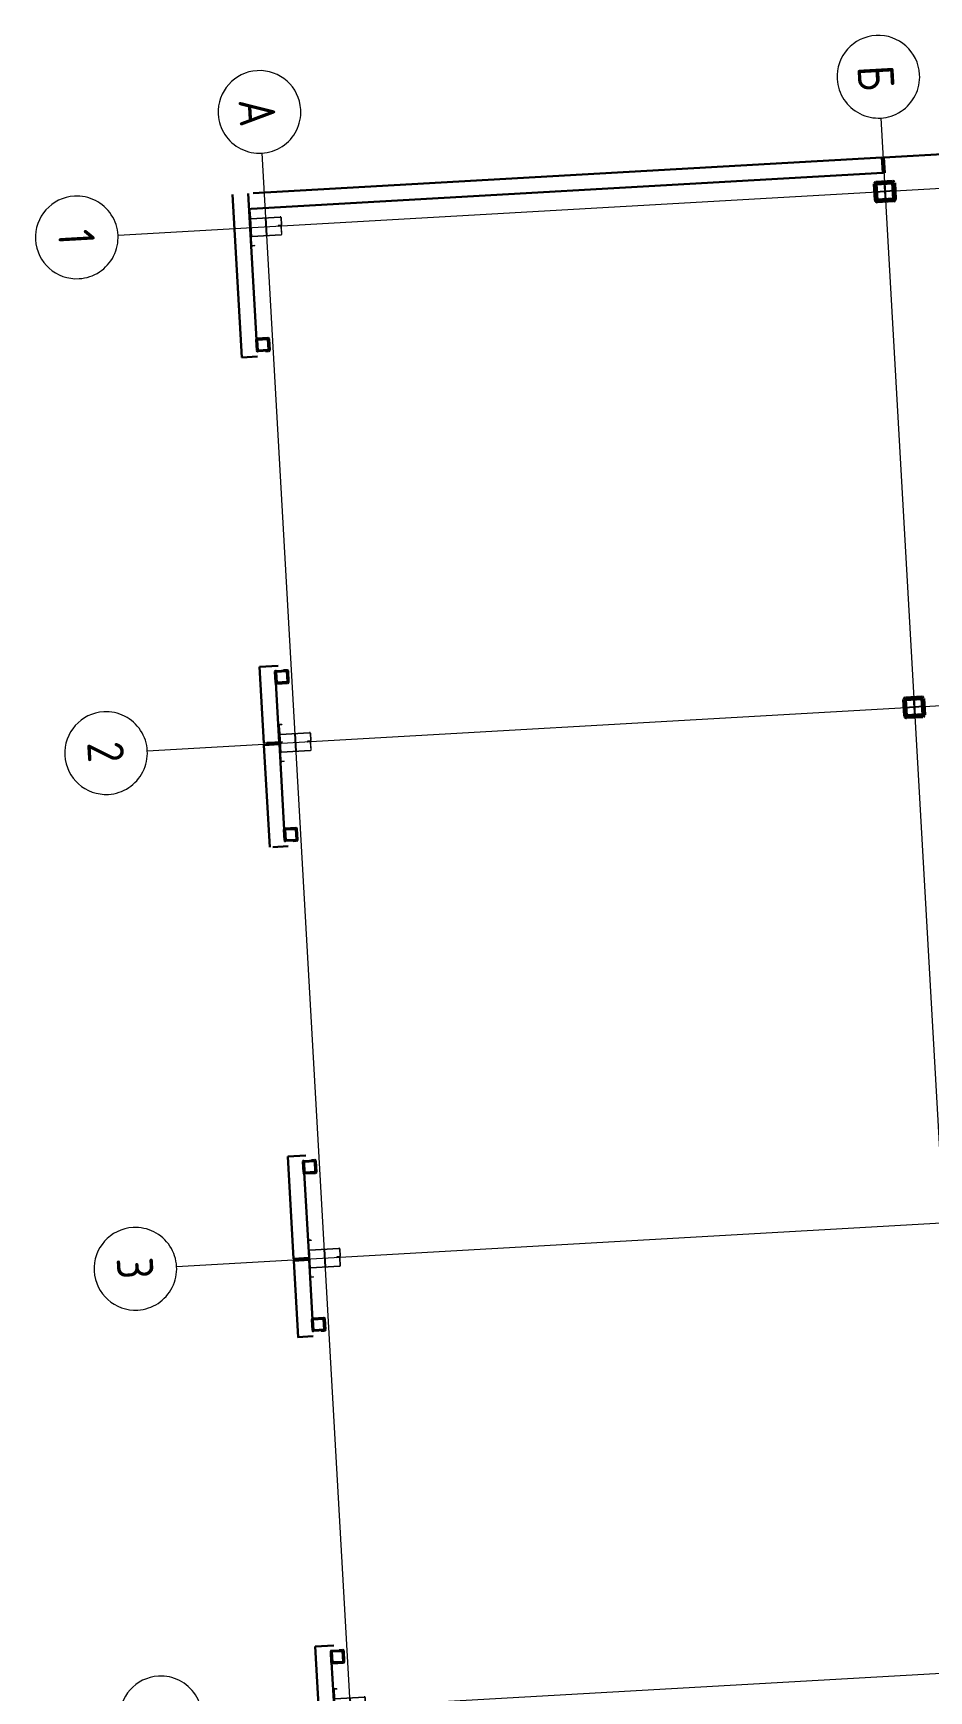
# Model space of a CAD drawing. Header units: metres. Extents: x 107714.6 to 107779.8, y 110796.6 to 110847.9.
# Drawn here: x 107761.05 to 107769.72, y 110831.5 to 110847.54 of the extents above; entities that cross this region are included whole.
import ezdxf

# ---------------------------------------------------------------- set-up
doc = ezdxf.new("R2010")
doc.units = ezdxf.units.M
doc.linetypes.add('CENTER', pattern=[50.8, 31.75, -6.35, 6.35, -6.35])
doc.linetypes.add('GOST2.303 5', pattern=[24, 20, -1.5, 1, -1.5])
doc.layers.add('Вспомогательные', color=6, linetype='Continuous', plot=False)
doc.layers.add('Импосты витража', color=7, linetype='Continuous', lineweight=9, true_color=0x004080)
doc.layers.add('Несущие колонны', color=7, linetype='Continuous', lineweight=18, true_color=0x800040)
for name, color, linetype, lineweight in [('ОСИ', 251, 'CENTER', 18), ('Размерные', 45, 'Continuous', 15), ('Стены разрез', 7, 'Continuous', 30)]:
    doc.layers.add(name, color=color, linetype=linetype, lineweight=lineweight)
doc.styles.add('GOST Common', font='GOST_Common.ttf', dxfattribs={"width": 0.9, "height": 350})

# ---------------------------------------------------------------- blocks, each defined once
blk = doc.blocks.new('243_КолоннаНесущая_Труба_ГОСТ 30245-2003 - 120x120x5-1166357-_О__L1_0_000_')
at = {"layer": 'Несущие колонны', "color": 7, "lineweight": 40}
for p, q in [((-60, 51), (-60, 20)), ((-55, -51), (-55, 51)), ((51, 60), (-51, 60)), ((-51, 55), (51, 55)), ((55, 51), (55, -51)), ((60, -51), (60, 51)), ((51, -55), (-51, -55)), ((-51, -60), (51, -60))]:
    blk.add_line(p, q, dxfattribs=at)
for centre, radius, start, end in [((-51, 51), 9, 90, 180), ((-51, 51), 4, 90, 180), ((51, 51), 9, 0, 90), ((51, 51), 4, 0, 90), ((-51, -51), 9, 180, 270), ((-51, -51), 4, 180, 270), ((51, -51), 4, 270, 0), ((51, -51), 9, 270, 360)]:
    blk.add_arc(centre, radius, start, end, dxfattribs=at)
blk = doc.blocks.new('243_КолоннаНесущая_Труба_ГОСТ 30245-2003 - 120x120x5-V5-_О__L1_0_000_')
at = {"layer": 'Несущие колонны', "color": 7, "lineweight": 40}
for p, q in [((-60, 51), (-60, -51)), ((-55, -51), (-55, 51)), ((51, 60), (-51, 60)), ((-51, 55), (51, 55)), ((55, 51), (55, -51)), ((60, 20), (60, 51)), ((51, -55), (-51, -55)), ((-51, -60), (51, -60))]:
    blk.add_line(p, q, dxfattribs=at)
for centre, radius, start, end in [((-51, 51), 9, 90, 180), ((-51, 51), 4, 90, 180), ((51, 51), 9, 0, 90), ((51, 51), 4, 0, 90), ((-51, -51), 9, 180, 270), ((-51, -51), 4, 180, 270), ((51, -51), 4, 270, 0), ((51, -51), 9, 270, 360)]:
    blk.add_arc(centre, radius, start, end, dxfattribs=at)
blk = doc.blocks.new('Прямоугольный импост - 20х150 мм_Утеплитель_Наружный-1317557-_О__L1_0_000_')
at = {"layer": 'Импосты витража'}
h = blk.add_hatch(dxfattribs=at)
h.set_pattern_fill('FP_8', style=0, pattern_type=2)
h.set_pattern_definition([(225, (6000, -200), (60.1041, -60.1041), []), (135, (6000, -200), (-60.1041, -60.1041), [])])
h.paths.add_polyline_path([(10, -75), (-10, -75), (-10, 75), (10, 75)], flags=0)
at = {"layer": 'Импосты витража', "color": 7, "lineweight": 18}
for p, q in [((-10, 75), (10, 75)), ((-10, -75), (-10, 75)), ((10, 75), (10, -75)), ((10, -75), (-10, -75))]:
    blk.add_line(p, q, dxfattribs=at)
blk = doc.blocks.new('Прямоугольный импост - 20х150 мм_Утеплитель_Наружный-V13-_О__L1_0_000_')
at = {"layer": 'Импосты витража'}
h = blk.add_hatch(dxfattribs=at)
h.set_pattern_fill('FP_9', style=0, pattern_type=2)
h.set_pattern_definition([(315, (-5000, -200), (60.1041, 60.1041), []), (225, (-5000, -200), (60.1041, -60.1041), [])])
h.paths.add_polyline_path([(10, 75), (10, -75), (-10, -75), (-10, 75)], flags=0)
at = {"layer": 'Импосты витража', "color": 7, "lineweight": 18}
for p, q in [((-10, 75), (10, 75)), ((-10, -75), (-10, 75)), ((10, 75), (10, -75)), ((10, -75), (-10, -75))]:
    blk.add_line(p, q, dxfattribs=at)
blk = doc.blocks.new('Прямоугольный импост - 20х150 мм_Утеплитель_Наружный-V14-_О__L1_0_000_')
at = {"layer": 'Импосты витража'}
h = blk.add_hatch(dxfattribs=at)
h.set_pattern_fill('FP_10', style=0, pattern_type=2)
h.set_pattern_definition([(315, (-10000, -200), (60.1041, 60.1041), []), (225, (-10000, -200), (60.1041, -60.1041), [])])
h.paths.add_polyline_path([(10, 75), (10, -75), (-10, -75), (-10, 75)], flags=0)
at = {"layer": 'Импосты витража', "color": 7, "lineweight": 18}
for p, q in [((-10, 75), (10, 75)), ((-10, -75), (-10, 75)), ((10, 75), (10, -75)), ((10, -75), (-10, -75))]:
    blk.add_line(p, q, dxfattribs=at)
blk = doc.blocks.new('Ось сетки - Круг_Ø8 мм-6577-_О__L1_0_000_')
at = {"layer": 'ОСИ', "lineweight": 20}
for start, end in [(360, 180), (180, 360)]:
    blk.add_arc((0, 0), 4, start, end, dxfattribs=at)
blk = doc.blocks.new('к2')
at = {"color": 0, "linetype": 'Continuous', "lineweight": 60, "ltscale": 150}
for p, q in [((4137518, 536776), (4137678, 536776)), ((4137518, 536771), (4137678, 536771)), ((4137508, 536606), (4137508, 536766)), ((4137513, 536606), (4137513, 536766)), ((4137683, 536766), (4137683, 536606)), ((4137688, 536766), (4137688, 536606)), ((4137678, 536601), (4137518, 536601)), ((4137678, 536596), (4137518, 536596))]:
    blk.add_line(p, q, dxfattribs=at)
at = {"color": 0, "linetype": 'GOST2.303 5', "lineweight": 25, "ltscale": 150}
for p, q in [((4137598, 536778), (4137598, 536594)), ((4137506, 536686), (4137690, 536686))]:
    blk.add_line(p, q, dxfattribs=at)
at = {"color": 0, "linetype": 'Continuous', "lineweight": 60, "ltscale": 150}
for centre, radius, start, end in [((4137518, 536766), 10, 90, 180), ((4137518, 536766), 5, 90, 180), ((4137678, 536766), 10, 0, 90), ((4137678, 536766), 5, 0, 90), ((4137518, 536606), 10, 180, 270), ((4137518, 536606), 5, 180, 270), ((4137678, 536606), 5, 270, 0), ((4137678, 536606), 10, 270, 0)]:
    blk.add_arc(centre, radius, start, end, dxfattribs=at)
at = {"layer": 'Вспомогательные', "color": 0, "ltscale": 10}
blk.add_line((4137513, 536686), (4137683, 536686), dxfattribs=at)
blk = doc.blocks.new('к1')
at = {"color": 0, "linetype": 'ByBlock', "lineweight": -2, "ltscale": 200}
for p, q in [((4142418, 542806), (4142418, 542828)), ((4142418, 542806), (4142421, 542806)), ((4142421, 542806), (4142421, 542828)), ((4142426, 542836), (4142505, 542836)), ((4142426, 542833), (4142505, 542833)), ((4142510, 542828), (4142510, 542544)), ((4142513, 542828), (4142513, 542544)), ((4142683, 542828), (4142683, 542544)), ((4142686, 542828), (4142686, 542544)), ((4142770, 542836), (4142691, 542836)), ((4142770, 542833), (4142691, 542833)), ((4142775, 542806), (4142775, 542828)), ((4142778, 542806), (4142775, 542806)), ((4142778, 542806), (4142778, 542828)), ((4142594, 542544), (4142594, 542567)), ((4142594, 542567), (4142597, 542567)), ((4142597, 542544), (4142597, 542567)), ((4142599, 542544), (4142599, 542567)), ((4142602, 542567), (4142599, 542567)), ((4142602, 542544), (4142602, 542567)), ((4142518, 542539), (4142589, 542539)), ((4142518, 542536), (4142589, 542536)), ((4142678, 542539), (4142607, 542539)), ((4142678, 542536), (4142607, 542536))]:
    blk.add_line(p, q, dxfattribs=at)
for centre, radius, start, end in [((4142426, 542828), 8, 90, 180), ((4142426, 542828), 5, 90, 180), ((4142505, 542828), 8, 0, 90), ((4142505, 542828), 5, 0, 90), ((4142691, 542828), 8, 90, 180), ((4142691, 542828), 5, 90, 180), ((4142770, 542828), 8, 0, 90), ((4142770, 542828), 5, 0, 90), ((4142518, 542544), 8, 180, 270), ((4142518, 542544), 5, 180, 270), ((4142589, 542544), 8, 270, 0), ((4142589, 542544), 5, 270, 0), ((4142607, 542544), 8, 180, 270), ((4142607, 542544), 5, 180, 270), ((4142678, 542544), 5, 270, 0), ((4142678, 542544), 8, 270, 0)]:
    blk.add_arc(centre, radius, start, end, dxfattribs=at)
at = {"layer": 'Вспомогательные', "color": 0, "ltscale": 10}
for p, q in [((4142690, 542836), (4142505, 542836)), ((4142683, 542686), (4142513, 542686))]:
    blk.add_line(p, q, dxfattribs=at)

msp = doc.modelspace()

# ---------------------------------------------------------------- linework, layer by layer
at = {"layer": 'ОСИ'}
for p, q in [((107769.2524, 110846.7221), (107771.9455, 110799.3395)), ((107761.8696, 110845.589), (107776.6041, 110846.4264)), ((107763.2621, 110846.3817), (107765.9552, 110798.999)), ((107762.1534, 110840.597), (107776.8878, 110841.4345)), ((107762.4371, 110835.6051), (107777.1715, 110836.4425)), ((107762.6839, 110831.2621), (107777.4184, 110832.0996))]:
    msp.add_line(p, q, dxfattribs=at)
at = {"layer": 'Стены разрез'}
for p, q in [((107769.2641, 110846.3398), (107763.1789, 110845.9939)), ((107769.2726, 110846.19), (107769.2641, 110846.3398)), ((107769.963, 110846.3795), (107769.2841, 110846.3409)), ((107769.2841, 110846.3409), (107769.2926, 110846.1912)), ((107763.1575, 110845.8425), (107769.2726, 110846.19)), ((107762.9793, 110845.9826), (107763.0689, 110844.4051)), ((107763.2115, 110844.5745), (107763.131, 110845.9913)), ((107763.0689, 110844.4051), (107763.2187, 110844.4136)), ((107763.2458, 110844.4652), (107763.2453, 110844.4742)), ((107763.4189, 110841.4202), (107763.2392, 110841.4099)), ((107763.2392, 110841.4099), (107763.2811, 110840.6711)), ((107763.4222, 110841.3613), (107763.4217, 110841.3702)), ((107763.4309, 110840.6796), (107763.398, 110841.2577)), ((107763.3111, 110840.6728), (107763.4609, 110840.6813)), ((107763.432, 110840.6597), (107763.2823, 110840.6512)), ((107763.2823, 110840.6512), (107763.3385, 110839.6628)), ((107763.4791, 110839.832), (107763.432, 110840.6597)), ((107763.5153, 110839.7229), (107763.5148, 110839.7319)), ((107763.3684, 110839.6645), (107763.5182, 110839.673)), ((107763.6884, 110836.6778), (107763.5137, 110836.6679)), ((107763.5137, 110836.6679), (107763.5699, 110835.6795)), ((107763.7196, 110835.688), (107763.6726, 110836.5157)), ((107763.6918, 110836.6189), (107763.6912, 110836.6279)), ((107763.5699, 110835.6795), (107763.7196, 110835.688)), ((107763.7208, 110835.668), (107763.571, 110835.6595)), ((107763.571, 110835.6595), (107763.613, 110834.9207)), ((107763.7536, 110835.09), (107763.7208, 110835.668)), ((107763.608, 110834.9204), (107763.7578, 110834.9289)), ((107763.7849, 110834.9805), (107763.7844, 110834.9895)), ((107763.958, 110831.9355), (107763.7782, 110831.9252)), ((107763.7782, 110831.9252), (107763.8485, 110830.6872)), ((107763.9613, 110831.8766), (107763.9608, 110831.8855)), ((107763.9371, 110831.773), (107764.202, 110827.1125))]:
    msp.add_line(p, q, dxfattribs=at)

# ---------------------------------------------------------------- block references
at = {"layer": 'Импосты витража', "color": 7, "extrusion": (0, 0, -1)}
for name, p, xscale, yscale, zscale, rotation in [('Прямоугольный импост - 20х150 мм_Утеплитель_Наружный-1317557-_О__L1_0_000_', (-107769.2784, 110846.2655), 0.0009999999999999996, 0.0009999999999999996, 0.0009999999999999996, 356.7469502551382), ('Прямоугольный импост - 20х150 мм_Утеплитель_Наружный-V13-_О__L1_0_000_', (-107763.3566, 110840.6654), 0.0009999999999999998, 0.0009999999999999998, 0.0009999999999999998, 266.7469502551381), ('Прямоугольный импост - 20х150 мм_Утеплитель_Наружный-V14-_О__L1_0_000_', (-107763.6453, 110835.6737), 0.0009999999999999998, 0.0009999999999999998, 0.0009999999999999998, 266.7469502551381)]:
    msp.add_blockref(name, p, dxfattribs=dict(at, xscale=xscale, yscale=yscale, zscale=zscale, rotation=rotation))
at = {"layer": 'Несущие колонны', "color": 7, "xscale": 0.0009999999999999998, "yscale": 0.0009999999999999998, "zscale": 0.0009999999999999998, "rotation": 273.2530497448619}
for name, p in [('243_КолоннаНесущая_Труба_ГОСТ 30245-2003 - 120x120x5-V5-_О__L1_0_000_', (107763.2723, 110844.5268)), ('243_КолоннаНесущая_Труба_ГОСТ 30245-2003 - 120x120x5-1166357-_О__L1_0_000_', (107763.4551, 110841.312)), ('243_КолоннаНесущая_Труба_ГОСТ 30245-2003 - 120x120x5-V5-_О__L1_0_000_', (107763.5419, 110839.7845)), ('243_КолоннаНесущая_Труба_ГОСТ 30245-2003 - 120x120x5-1166357-_О__L1_0_000_', (107763.7246, 110836.5697)), ('243_КолоннаНесущая_Труба_ГОСТ 30245-2003 - 120x120x5-V5-_О__L1_0_000_', (107763.8114, 110835.0422)), ('243_КолоннаНесущая_Труба_ГОСТ 30245-2003 - 120x120x5-1166357-_О__L1_0_000_', (107763.9941, 110831.8273))]:
    msp.add_blockref(name, p, dxfattribs=at)
at = {"layer": 'ОСИ', "lineweight": 20, "xscale": 0.09999999999999992, "yscale": 0.09999999999999992, "zscale": 0.09999999999999992}
for p, rotation in [((107769.2297, 110847.1215), 183.2530497448613), ((107763.2394, 110846.781), 183.2530497448613), ((107761.4702, 110845.5663), 273.2530497448619), ((107761.7539, 110840.5743), 273.2530497448619), ((107762.0377, 110835.5824), 273.2530497448619), ((107762.2845, 110831.2394), 273.2530497448619)]:
    msp.add_blockref('Ось сетки - Круг_Ø8 мм-6577-_О__L1_0_000_', p, dxfattribs=dict(at, rotation=rotation))
at = {"layer": 'Размерные', "color": 0, "xscale": 0.0009999999999999998, "yscale": 0.0009999999999999998, "zscale": 0.0009999999999999998}
for name, p, rotation in [('к2', (106998.6796, 114946.4868), 273.2530497448619), ('к1', (108540.1898, 106740.543), 93.25304974486188), ('к2', (106998.9633, 114941.4948), 273.2530497448619), ('к1', (108540.4736, 106735.5511), 93.25304974486188), ('к1', (108540.7573, 106730.5591), 93.25304974486188), ('к1', (108541.0041, 106726.2161), 93.25304974486188)]:
    msp.add_blockref(name, p, dxfattribs=dict(at, rotation=rotation))

# ---------------------------------------------------------------- texts
at = {"layer": 'ОСИ', "char_height": 0.35, "attachment_point": 1, "rotation": 273.25305, "style": 'GOST Common'}
for s, insert, width in [('\\fGOST Common|b0|i0|c204|p34|;\\W.9;Б', (107769.3756, 110847.2433), 0.310253), ('\\fGOST Common|b0|i0|c204|p34|;\\W.9;А', (107763.3844, 110846.9176), 0.346329), ('\\fGOST Common|b0|i0|c204|p34|;\\W.9;1', (107761.638, 110845.6542), 0.187595), ('\\fGOST Common|b0|i0|c204|p34|;\\W.9;2', (107761.9197, 110840.6977), 0.274177), ('\\fGOST Common|b0|i0|c204|p34|;\\W.9;3', (107762.2036, 110835.7031), 0.266962)]:
    msp.add_mtext(s, dxfattribs=dict(at, insert=insert, width=width))

doc.saveas('drawing.dxf')
